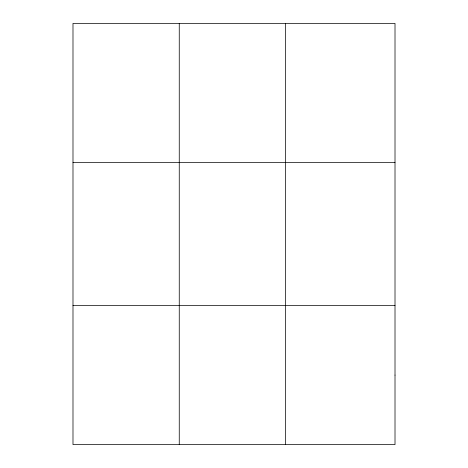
<?xml version="1.0" encoding="UTF-8"?>
<svg xmlns="http://www.w3.org/2000/svg" width="468" height="468" viewBox="0 0 468 468"><rect width="100%" height="100%" fill="white"/><g stroke="black" fill="none" stroke-linecap="round" stroke-linejoin="round"><path stroke-width="0.7" d="M179.256 23.4L179.256 444.6M285.527 23.4L285.527 444.6M72.99 162.396L395.01 162.396M72.99 305.604L395.01 305.604M395.01 375.102L395.01 444.6L72.99 444.6L72.99 23.4L395.01 23.4L395.01 375.102"/></g></svg>
